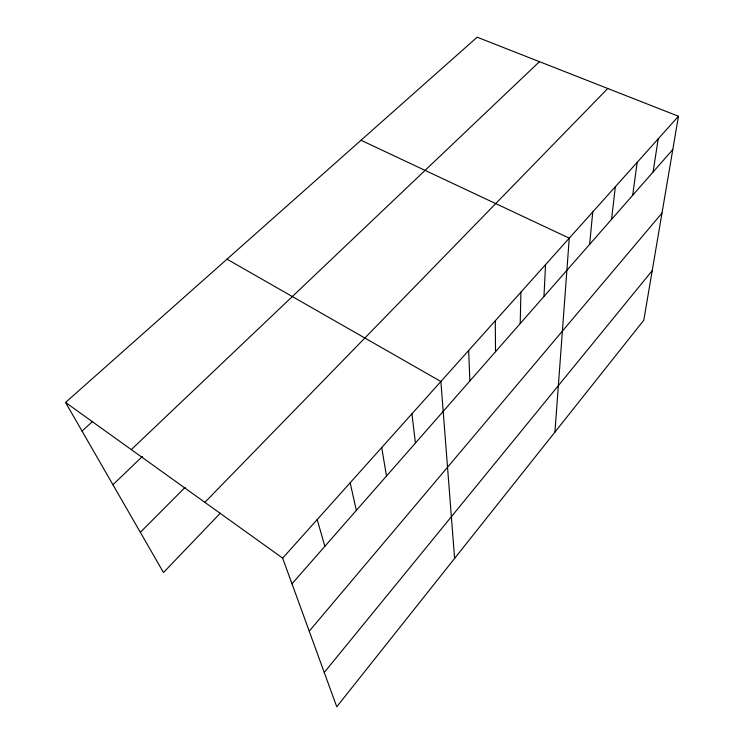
<?xml version="1.0" encoding="UTF-8"?>
<svg xmlns="http://www.w3.org/2000/svg" width="744" height="744" viewBox="0 0 744 744"><rect width="100%" height="100%" fill="white"/><g stroke="black" fill="none" stroke-linecap="round" stroke-linejoin="round"><path stroke-width="1.12" d="M520.205 323.556L520.921 292.132M543.976 296.447L545.547 264.632M554.931 432.097L569.253 238.164L361.007 140.263M589.62 244.395L592.763 211.928M611.54 219.396L615.381 186.66M632.688 195.291L637.18 162.332M653.093 172.022L658.189 138.877M678.454 116.25L643.793 320.218L336.744 706.8L282.664 558.139L65.546 402.448L477.155 37.2L678.454 116.25L282.664 558.139M324.254 672.464L652.218 270.649M309.234 631.172L662.002 213.063M292.001 583.789L672.799 149.544M220.391 513.109L163.485 572.517L65.546 402.448M204.87 502.349L607.764 88.49M140.346 532.341L185.172 487.274M112.939 484.744L142.43 456.407M131.307 449.599L539.456 61.668M82.035 431.083L92.275 421.736M227.004 259.172L440.876 381.505L454.603 558.409M317.186 519.6L324.868 546.31M350.164 482.782L356.339 510.421M381.709 447.553L386.499 476.03M411.925 413.831L415.422 443.043M468.646 350.498L469.873 380.956M495.299 320.729L495.523 351.707"/></g></svg>
